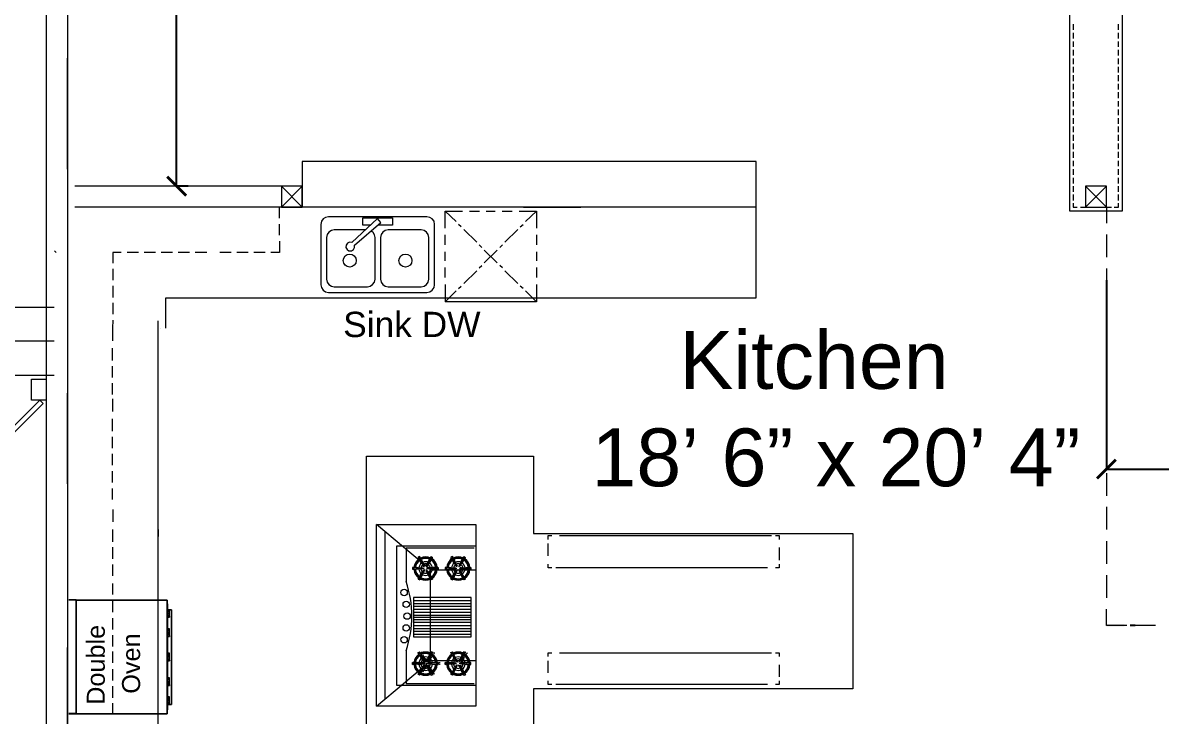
# Model space of a CAD drawing. Header units: inches. Extents: x 38 to 8673, y 1 to 7200.
# Drawn here: x 4431 to 4731.9, y 3825.8 to 4009 of the extents above; entities that cross this region are included whole.
import ezdxf

# ---------------------------------------------------------------- set-up
doc = ezdxf.new("R2010")
doc.units = ezdxf.units.IN
doc.header["$MEASUREMENT"] = 0
doc.layers.add('PDF_Layer 2', color=7, linetype='Continuous', true_color=0x221f1f)
doc.styles.add('PDF Arial', font='arial.ttf')
doc.styles.get("Standard").update_dxf_attribs({"font": 'arial.ttf'})
doc.dimstyles.get("Standard").update_dxf_attribs({"dimtxt": 6, "dimasz": 5, "dimexe": 0.18, "dimexo": 0.0625, "dimgap": 0.09, "dimtad": 0, "dimtih": 1, "dimtoh": 1, "dimdec": 0, "dimzin": 0, "dimdsep": 46, "dimlunit": 4, "dimtxsty": 'Standard', "dimblk": 'ARCHTICK', "dimcen": 0.09, "dimclrd": 3, "dimclre": 3, "dimclrt": 1, "dimadec": 0, "dimazin": 0, "dimtfac": 1, "dimtdec": 0, "dimtofl": 0, "dimtmove": 0, "dimatfit": 3, "dimfxl": 100, "dimtolj": 1, "dimtzin": 0, "dimarcsym": 0})

# ---------------------------------------------------------------- blocks, each defined once
blk = doc.blocks.new('_ArchTick')
at = {"color": 0, "linetype": 'ByBlock', "const_width": 0.15}
blk.add_lwpolyline([(-0.5, -0.5), (0.5, 0.5)], dxfattribs=at)
blk = doc.blocks.new('*D90')
at = {"layer": 'Defpoints', "color": 0, "transparency": 16777216}
for p in [(5001.41, 3988.26), (4717.41, 3941.06), (5001.41, 3891.11)]:
    blk.add_point(p, dxfattribs=at)
at = {"layer": 'PDF_Layer 2', "color": 3, "lineweight": -2, "transparency": 16777216}
for p, q in [((5001.41, 3988.2), (5001.41, 3890.93)), ((4717.41, 3941), (4717.41, 3890.93)), ((4717.41, 3891.11), (4848.96, 3891.11)), ((5001.41, 3891.11), (4869.85, 3891.11))]:
    blk.add_line(p, q, dxfattribs=at)
at = {"layer": 'PDF_Layer 2', "color": 3, "lineweight": -2, "transparency": 16777216, "xscale": 5, "yscale": 5, "zscale": 5, "rotation": 180}
blk.add_blockref('_ArchTick', (4717.41, 3891.11), dxfattribs=at)
at = {"layer": 'PDF_Layer 2', "color": 3, "lineweight": -2, "transparency": 16777216, "xscale": 5, "yscale": 5, "zscale": 5}
blk.add_blockref('_ArchTick', (5001.41, 3891.11), dxfattribs=at)
at = {"layer": 'PDF_Layer 2', "color": 1, "transparency": 16777216, "insert": (4859.41, 3891.11), "char_height": 6, "attachment_point": 5}
blk.add_mtext('\\A1;23\'-8"', dxfattribs=at)
blk = doc.blocks.new('*D95')
at = {"layer": 'Defpoints', "color": 0, "transparency": 16777216}
for p in [(4597.89, 4101.82), (4471.69, 3965.82), (4474.85, 3965.82)]:
    blk.add_point(p, dxfattribs=at)
at = {"layer": 'PDF_Layer 2', "color": 3, "lineweight": -2, "transparency": 16777216}
for p, q in [((4597.83, 4101.82), (4471.51, 4101.82)), ((4471.69, 4101.82), (4471.69, 4036.92)), ((4471.69, 3965.82), (4471.69, 4030.72)), ((4474.79, 3965.82), (4471.51, 3965.82))]:
    blk.add_line(p, q, dxfattribs=at)
at = {"layer": 'PDF_Layer 2', "color": 3, "lineweight": -2, "transparency": 16777216, "xscale": 5, "yscale": 5, "zscale": 5}
for p, rotation in [((4471.69, 4101.82), 90), ((4471.69, 3965.82), 270)]:
    blk.add_blockref('_ArchTick', p, dxfattribs=dict(at, rotation=rotation))
at = {"layer": 'PDF_Layer 2', "color": 1, "transparency": 16777216, "insert": (4471.69, 4033.82), "char_height": 6, "attachment_point": 5}
blk.add_mtext('\\A1;11\'-4"', dxfattribs=at)
blk = doc.blocks.new('*D80')
at = {"layer": 'Defpoints', "color": 0, "transparency": 16777216}
for p in [(4442.85, 4179.34), (5361.42, 4179.34), (4831.09, 3315.26)]:
    blk.add_point(p, dxfattribs=at)
at = {"layer": 'PDF_Layer 2', "color": 3, "lineweight": -2, "transparency": 16777216}
for p, q in [((4442.91, 4179.34), (5361.6, 4179.34)), ((5361.42, 4179.34), (5361.42, 3750.4)), ((5361.42, 3315.26), (5361.42, 3744.2)), ((4831.15, 3315.26), (5361.6, 3315.26))]:
    blk.add_line(p, q, dxfattribs=at)
at = {"layer": 'PDF_Layer 2', "color": 3, "lineweight": -2, "transparency": 16777216, "xscale": 5, "yscale": 5, "zscale": 5}
for p, rotation in [((5361.42, 4179.34), 90), ((5361.42, 3315.26), 270)]:
    blk.add_blockref('_ArchTick', p, dxfattribs=dict(at, rotation=rotation))
at = {"layer": 'PDF_Layer 2', "color": 1, "transparency": 16777216, "insert": (5361.42, 3747.3), "char_height": 6, "attachment_point": 5}
blk.add_mtext("\\A1;72'", dxfattribs=at)

msp = doc.modelspace()

# ---------------------------------------------------------------- linework, layer by layer
at = {"layer": 'PDF_Layer 2', "color": 18, "lineweight": 0, "true_color": 0x000000}
for points in [[(4190.85, 4179.34), (4190.85, 4155.34), (4190.85, 4179.34), (4442.85, 4179.34), (4442.85, 3765.34), (4437.33, 3766.78), (4442.85, 3768.3), (4437.33, 3769.82)], [(4467.65, 3765.34), (4437.33, 3765.34), (4437.33, 4173.82), (4198.37, 4173.82), (4198.37, 4155.34), (4198.37, 4179.34)], [(4708.61, 4008.62), (4708.61, 4007.1)], [(4720.61, 4007.1), (4720.61, 4008.62)], [(4708.61, 4006.3), (4708.61, 4004.86)], [(4720.61, 4004.86), (4720.61, 4006.3)], [(4708.61, 4004.06), (4708.61, 4002.62)], [(4708.61, 4001.82), (4708.61, 4000.3)], [(4720.61, 4002.62), (4720.61, 4004.06)], [(4720.61, 4000.3), (4720.61, 4001.82)], [(4442.85, 3970.3), (4442.85, 3999.66)], [(4708.61, 3999.58), (4708.61, 3998.06)], [(4720.61, 3998.06), (4720.61, 3999.58)], [(4708.61, 3997.34), (4708.61, 3995.82)], [(4720.61, 3995.82), (4720.61, 3997.34)], [(4708.61, 3995.1), (4708.61, 3993.58)], [(4708.61, 3992.86), (4708.61, 3991.34)], [(4720.61, 3993.58), (4720.61, 3995.1)], [(4720.61, 3991.34), (4720.61, 3992.86)], [(4708.61, 3990.62), (4708.61, 3989.1)], [(4720.61, 3989.1), (4720.61, 3990.62)], [(4708.61, 3988.3), (4708.61, 3986.86)], [(4720.61, 3986.86), (4720.61, 3988.3)], [(4708.61, 3986.06), (4708.61, 3984.54)], [(4708.61, 3983.82), (4708.61, 3982.3)], [(4720.61, 3984.54), (4720.61, 3986.06)], [(4720.61, 3982.3), (4720.61, 3983.82)], [(4708.61, 3981.58), (4708.61, 3980.06)], [(4720.61, 3980.06), (4720.61, 3981.58)], [(4708.61, 3979.34), (4708.61, 3977.82)], [(4720.61, 3977.82), (4720.61, 3979.34)], [(4708.61, 3977.1), (4708.61, 3975.58)], [(4708.61, 3974.86), (4708.61, 3973.34)], [(4720.61, 3975.58), (4720.61, 3977.1)], [(4720.61, 3973.34), (4720.61, 3974.86)], [(4468.85, 3928.29), (4468.85, 3936.3), (4624.85, 3936.3), (4624.85, 3972.3), (4504.85, 3972.3), (4504.85, 3965.82), (4504.85, 3960.3), (4444.85, 3960.3)], [(4708.61, 3972.54), (4708.61, 3971.1)], [(4720.61, 3971.1), (4720.61, 3972.54)], [(4708.61, 3970.3), (4708.61, 3968.86)], [(4720.61, 3968.86), (4720.61, 3970.3)], [(4499.41, 3960.3), (4504.85, 3965.82), (4444.85, 3965.82)], [(4499.41, 3965.82), (4504.85, 3960.3)], [(4708.61, 3968.06), (4708.61, 3966.54)], [(4708.61, 3965.82), (4708.61, 3964.3)], [(4717.41, 3965.82), (4711.89, 3960.3)], [(4711.89, 3965.82), (4717.41, 3960.3)], [(4720.61, 3966.54), (4720.61, 3968.06)], [(4720.61, 3964.3), (4720.61, 3965.82)], [(4708.61, 3963.58), (4708.61, 3962.06)], [(4720.61, 3962.06), (4720.61, 3963.58)], [(4498.85, 3957.34), (4498.85, 3960.3)], [(4624.85, 3960.3), (4504.85, 3960.3)], [(4545.57, 3956.46), (4542.69, 3959.26), (4547.25, 3959.26)], [(4542.69, 3954.7), (4542.69, 3959.26)], [(4549.09, 3959.26), (4551.73, 3959.26)], [(4553.49, 3959.26), (4555.89, 3959.26)], [(4557.73, 3959.26), (4560.37, 3959.26)], [(4562.21, 3959.26), (4566.77, 3959.26), (4566.77, 3954.7)], [(4563.33, 3960.3), (4578.53, 3960.3)], [(4563.89, 3956.46), (4566.77, 3959.26)], [(4569.41, 3960.3), (4578.53, 3960.3)], [(4708.61, 3961.34), (4708.61, 3960.3), (4709.73, 3960.3)], [(4710.53, 3960.3), (4711.97, 3960.3)], [(4712.77, 3960.3), (4714.29, 3960.3)], [(4715.01, 3960.3), (4716.53, 3960.3)], [(4717.25, 3960.3), (4718.77, 3960.3)], [(4717.41, 3960.3), (4717.41, 3956.06)], [(4719.49, 3960.3), (4720.61, 3960.3)], [(4720.61, 3960.3), (4720.61, 3961.34)], [(4518.05, 3950.94), (4517.41, 3951.02), (4516.85, 3950.78), (4516.53, 3950.22), (4516.45, 3949.66), (4516.77, 3949.1), (4517.25, 3948.78), (4517.89, 3948.78), (4518.45, 3949.1), (4518.69, 3949.58), (4518.69, 3950.22), (4525.65, 3956.22), (4524.77, 3957.26), (4518.05, 3950.94)], [(4522.93, 3955.5), (4520.93, 3955.5), (4520.93, 3957.5), (4528.77, 3957.5), (4528.77, 3955.5), (4524.85, 3955.5)], [(4498.85, 3952.86), (4498.85, 3955.82)], [(4521.57, 3954.3), (4513.33, 3954.3), (4512.61, 3954.14), (4511.97, 3953.66), (4511.49, 3953.02), (4511.33, 3952.3), (4511.33, 3941.26), (4511.49, 3940.46), (4511.97, 3939.82), (4512.61, 3939.42), (4513.33, 3939.26), (4522.13, 3939.26), (4522.85, 3939.42), (4523.49, 3939.82), (4523.97, 3940.46), (4524.13, 3941.26), (4524.13, 3952.3), (4523.97, 3952.94), (4523.65, 3953.58), (4523.09, 3953.98)], [(4527.57, 3954.3), (4526.85, 3954.14), (4526.21, 3953.66), (4525.73, 3953.02), (4525.57, 3952.3), (4525.57, 3941.26), (4525.73, 3940.46), (4526.21, 3939.82), (4526.85, 3939.42), (4527.57, 3939.26), (4536.37, 3939.26), (4537.09, 3939.42), (4537.73, 3939.82), (4538.21, 3940.46), (4538.37, 3941.26), (4538.37, 3952.3)], [(4538.37, 3952.3), (4538.21, 3953.02), (4537.73, 3953.66), (4537.09, 3954.14), (4536.37, 3954.3), (4527.57, 3954.3)], [(4546.93, 3955.1), (4546.21, 3955.74)], [(4551.01, 3951.02), (4547.57, 3954.38)], [(4558.45, 3951.02), (4561.89, 3954.38)], [(4562.53, 3955.1), (4563.25, 3955.74)], [(4437.33, 3938.3), (4437.33, 3950.78)], [(4498.85, 3951.34), (4498.85, 3948.3), (4496.61, 3948.3)], [(4542.69, 3950.3), (4542.69, 3952.94)], [(4552.37, 3949.66), (4551.65, 3950.3)], [(4557.09, 3949.66), (4557.81, 3950.3)], [(4566.77, 3952.94), (4566.77, 3950.3)], [(4717.41, 3953.1), (4717.41, 3947.1)], [(4457.09, 3948.3), (4454.85, 3948.3)], [(4454.85, 3948.3), (4454.85, 3945.5)], [(4461.65, 3948.3), (4458.61, 3948.3)], [(4466.13, 3948.3), (4463.09, 3948.3)], [(4470.61, 3948.3), (4467.65, 3948.3)], [(4475.09, 3948.3), (4472.13, 3948.3)], [(4479.65, 3948.3), (4476.61, 3948.3)], [(4486.13, 3948.3), (4483.09, 3948.3)], [(4490.61, 3948.3), (4487.65, 3948.3)], [(4495.09, 3948.3), (4492.13, 3948.3)], [(4542.69, 3946.06), (4542.69, 3948.46)], [(4556.45, 3945.58), (4553.01, 3948.94)], [(4553.01, 3945.58), (4556.45, 3948.94)], [(4566.77, 3948.46), (4566.77, 3946.06)], [(4542.69, 3941.66), (4542.69, 3944.3)], [(4551.65, 3944.22), (4552.37, 3944.86)], [(4557.81, 3944.22), (4557.09, 3944.86)], [(4566.77, 3944.3), (4566.77, 3941.66)], [(4454.85, 3943.98), (4454.85, 3941.02)], [(4547.57, 3940.14), (4551.01, 3943.5)], [(4561.89, 3940.14), (4558.45, 3943.5)], [(4717.41, 3944.06), (4717.41, 3938.06)], [(4454.85, 3939.5), (4454.85, 3936.46)], [(4542.69, 3939.82), (4542.69, 3935.26), (4545.57, 3938.14)], [(4546.21, 3938.78), (4546.93, 3939.42)], [(4563.25, 3938.78), (4562.53, 3939.42)], [(4566.77, 3939.82), (4566.77, 3935.26)], [(4563.89, 3938.14), (4566.77, 3935.26), (4542.69, 3935.26)], [(4600.77, 3936.3), (4616.37, 3936.3)], [(4396.37, 3853.34), (4396.37, 3933.82), (4439.33, 3933.82)], [(4454.85, 3935.02), (4454.85, 3931.98)], [(4717.41, 3935.1), (4717.41, 3929.1)], [(4454.85, 3930.46), (4454.75, 3928.29)], [(4466.85, 3822.51), (4466.85, 3930.29)], [(4454.85, 3925.01), (4454.85, 3928.29)], [(4467.35, 3928.29), (4467.35, 3928.29)], [(4439.33, 3924.86), (4396.37, 3924.86)], [(4717.41, 3926.06), (4717.41, 3920.06)], [(4454.77, 3919.76), (4454.77, 3923.04)], [(4442.85, 3917.66), (4442.85, 3880.94)], [(4454.77, 3915.28), (4454.77, 3918.32)], [(4439.33, 3915.82), (4396.37, 3915.82)], [(4437.33, 3909.34), (4433.33, 3909.34), (4433.33, 3914.86), (4437.33, 3914.86)], [(4717.41, 3917.1), (4717.41, 3911.1)], [(4442.85, 3887.18), (4442.85, 3911.18)], [(4454.77, 3910.8), (4454.77, 3913.76)], [(4454.81, 3906.34), (4454.81, 3909.62)], [(4717.41, 3908.06), (4717.41, 3902.06)], [(4454.73, 3901.09), (4454.73, 3904.37)], [(4454.73, 3896.61), (4454.73, 3899.65)], [(4717.41, 3899.1), (4717.41, 3893.1)], [(4454.73, 3892.13), (4454.73, 3895.09)], [(4454.73, 3887.53), (4454.73, 3890.57)], [(4717.41, 3890.06), (4717.41, 3884.06)], [(4454.73, 3883.05), (4454.73, 3886.01)], [(4717.41, 3881.1), (4717.41, 3875.1)], [(4454.92, 3877.15), (4454.92, 3880.43)], [(4454.85, 3871.9), (4454.85, 3875.18)], [(4466.85, 3875.18), (4466.85, 3873.26), (4466.85, 3875.18)], [(4550.81, 3828.46), (4524.49, 3828.46), (4524.49, 3876.46), (4550.81, 3876.46)], [(4538.82, 3864.46), (4524.5, 3876.46)], [(4550.84, 3828.46), (4550.84, 3876.46)], [(4526.82, 3830.22), (4526.82, 3874.52)], [(4569.86, 3872.52), (4569.86, 3873.52), (4570.86, 3873.52)], [(4572.9, 3873.52), (4628.92, 3873.52)], [(4629.93, 3873.52), (4630.93, 3873.52), (4630.93, 3872.52)], [(4717.41, 3872.06), (4717.41, 3866.06)], [(4454.85, 3867.42), (4454.85, 3870.46)], [(4550.82, 3870.7), (4529.78, 3870.7), (4529.78, 3833.98), (4550.82, 3833.98)], [(4550.34, 3870.22), (4532.34, 3870.22), (4532.34, 3861.42)], [(4569.86, 3868.16), (4569.86, 3871.43)], [(4630.93, 3870.34), (4630.93, 3867.07)], [(4537.06, 3865.34), (4537.21, 3865.42), (4536.02, 3867.66), (4536.02, 3867.9), (4535.93, 3867.98), (4535.53, 3867.74)], [(4535.54, 3867.74), (4535.54, 3867.66), (4535.7, 3867.42), (4537.06, 3865.34), (4537.14, 3865.26), (4537.06, 3865.26), (4536.9, 3865.58), (4536.5, 3866.22), (4536.34, 3866.46), (4536.02, 3866.86)], [(4536.02, 3866.86), (4535.54, 3867.66)], [(4536.02, 3867.66), (4535.7, 3867.42)], [(4535.93, 3867.9), (4536.42, 3867.1)], [(4536.42, 3867.1), (4537.06, 3865.74), (4537.22, 3865.42)], [(4537.78, 3865.74), (4537.62, 3865.42), (4537.62, 3865.34), (4537.7, 3865.42), (4538.82, 3867.66), (4538.9, 3867.9), (4538.98, 3867.98), (4539.3, 3867.74)], [(4538.82, 3866.86), (4538.5, 3866.38), (4538.34, 3866.14), (4538.18, 3865.98), (4537.94, 3865.58), (4537.78, 3865.34), (4539.14, 3867.42), (4539.3, 3867.66), (4539.3, 3867.74)], [(4537.78, 3865.74), (4538.18, 3866.46), (4538.26, 3866.7), (4538.5, 3867.1)], [(4538.49, 3867.1), (4538.9, 3867.9)], [(4538.82, 3867.66), (4539.14, 3867.42)], [(4539.3, 3867.66), (4538.82, 3866.86)], [(4545.7, 3865.34), (4545.86, 3865.42), (4544.74, 3867.66), (4544.66, 3867.9), (4544.58, 3867.98), (4544.18, 3867.74)], [(4544.18, 3867.74), (4544.18, 3867.66), (4544.42, 3867.42), (4545.7, 3865.34), (4545.78, 3865.26), (4545.7, 3865.26), (4545.54, 3865.58), (4545.14, 3866.22), (4544.98, 3866.46), (4544.66, 3866.86)], [(4544.66, 3866.86), (4544.18, 3867.66)], [(4544.74, 3867.66), (4544.42, 3867.42)], [(4544.66, 3867.9), (4545.06, 3867.1)], [(4545.06, 3867.1), (4545.7, 3865.74), (4545.86, 3865.42)], [(4546.42, 3865.74), (4546.26, 3865.42), (4546.26, 3865.34), (4546.34, 3865.42), (4547.46, 3867.66), (4547.54, 3867.9), (4547.62, 3867.98), (4548.02, 3867.74)], [(4547.46, 3866.86), (4547.14, 3866.38), (4546.98, 3866.14), (4546.82, 3865.98), (4546.58, 3865.58), (4546.42, 3865.34), (4547.78, 3867.42), (4547.94, 3867.66), (4548.02, 3867.74)], [(4546.42, 3865.74), (4546.82, 3866.46), (4546.9, 3866.7), (4547.14, 3867.1)], [(4547.14, 3867.1), (4547.54, 3867.9)], [(4547.46, 3867.66), (4547.78, 3867.42)], [(4547.93, 3867.66), (4547.46, 3866.86)], [(4570.86, 3864.98), (4569.86, 3864.98), (4569.86, 3865.98)], [(4630.93, 3865.98), (4630.93, 3864.98), (4629.93, 3864.98)], [(4454.85, 3862.94), (4454.85, 3865.9)], [(4536.82, 3864.86), (4536.82, 3864.94), (4534.34, 3865.1), (4534.1, 3865.1), (4534.02, 3865.1), (4534.02, 3864.62)], [(4534.02, 3864.62), (4534.1, 3864.62), (4534.34, 3864.7), (4536.82, 3864.86), (4536.98, 3864.78), (4536.9, 3864.78), (4536.5, 3864.78), (4535.78, 3864.7), (4535.46, 3864.7), (4534.98, 3864.7)], [(4534.1, 3865.18), (4534.98, 3865.1)], [(4534.98, 3864.7), (4534.1, 3864.62)], [(4534.34, 3865.1), (4534.34, 3864.7)], [(4534.98, 3865.1), (4536.5, 3865.02), (4536.82, 3864.94)], [(4537.22, 3864.38), (4537.06, 3864.38), (4535.7, 3862.3), (4535.54, 3862.14), (4535.54, 3862.06), (4535.94, 3861.82)], [(4535.93, 3861.82), (4536.02, 3861.9), (4536.02, 3862.14), (4537.21, 3864.38), (4537.21, 3864.46), (4537.21, 3864.38), (4537.06, 3864.06), (4536.74, 3863.42), (4536.58, 3863.1), (4536.42, 3862.7)], [(4536.02, 3862.86), (4536.9, 3864.14), (4537.06, 3864.38)], [(4536.98, 3864.94), (4536.98, 3864.78)], [(4537.22, 3865.34), (4537.14, 3865.26)], [(4537.14, 3864.54), (4537.22, 3864.46)], [(4537.62, 3865.34), (4537.7, 3865.26)], [(4537.7, 3864.54), (4537.62, 3864.46)], [(4537.7, 3865.42), (4537.78, 3865.34)], [(4537.94, 3864.14), (4537.78, 3864.46), (4537.7, 3864.54), (4537.78, 3864.38), (4539.14, 3862.3), (4539.3, 3862.14), (4539.3, 3862.06), (4538.98, 3861.82)], [(4537.78, 3864.38), (4537.7, 3864.38)], [(4538.49, 3862.7), (4538.18, 3863.18), (4538.09, 3863.42), (4538.02, 3863.66), (4537.78, 3864.06), (4537.7, 3864.38), (4538.81, 3862.14), (4538.9, 3861.9), (4538.98, 3861.82)], [(4537.86, 3864.94), (4537.86, 3864.78)], [(4537.93, 3864.14), (4538.42, 3863.5), (4538.58, 3863.26), (4538.81, 3862.86)], [(4540.74, 3865.18), (4539.86, 3865.1), (4539.46, 3865.1), (4539.14, 3865.02), (4538.34, 3865.02), (4538.02, 3865.02), (4537.94, 3864.94), (4538.02, 3864.94), (4540.5, 3865.1), (4540.74, 3865.1), (4540.82, 3865.1), (4540.82, 3864.62)], [(4538.02, 3864.94), (4538.02, 3864.86)], [(4540.74, 3864.62), (4539.86, 3864.7), (4539.3, 3864.7), (4538.98, 3864.78), (4538.74, 3864.78), (4538.34, 3864.78), (4538.02, 3864.86), (4540.5, 3864.7), (4540.74, 3864.62), (4540.82, 3864.62)], [(4550.82, 3840.46), (4538.82, 3840.46), (4538.82, 3864.46), (4550.82, 3864.46)], [(4540.49, 3865.1), (4540.49, 3864.7)], [(4545.46, 3864.86), (4545.46, 3864.94), (4542.98, 3865.1), (4542.74, 3865.1), (4542.66, 3865.1), (4542.66, 3864.62)], [(4542.66, 3864.62), (4542.74, 3864.62), (4542.98, 3864.7), (4545.46, 3864.86), (4545.62, 3864.78), (4545.54, 3864.78), (4545.14, 3864.78), (4544.42, 3864.7), (4544.1, 3864.7), (4543.62, 3864.7), (4542.74, 3864.62)], [(4542.74, 3865.18), (4543.62, 3865.1)], [(4542.98, 3865.1), (4542.98, 3864.7)], [(4543.62, 3865.1), (4545.14, 3865.02), (4545.46, 3864.94)], [(4545.86, 3864.38), (4545.7, 3864.38), (4544.42, 3862.3), (4544.18, 3862.14), (4544.18, 3862.06), (4544.58, 3861.82)], [(4544.58, 3861.82), (4544.66, 3861.9), (4544.74, 3862.14), (4545.86, 3864.38), (4545.86, 3864.46), (4545.94, 3864.46), (4545.86, 3864.38), (4545.7, 3864.06), (4545.38, 3863.42), (4545.22, 3863.1), (4545.06, 3862.7)], [(4544.66, 3862.86), (4545.54, 3864.14), (4545.7, 3864.38)], [(4545.62, 3864.94), (4545.62, 3864.78)], [(4545.86, 3865.34), (4545.78, 3865.26)], [(4545.78, 3864.54), (4545.86, 3864.46)], [(4546.26, 3865.34), (4546.34, 3865.26)], [(4546.34, 3864.54), (4546.26, 3864.46)], [(4546.34, 3865.42), (4546.42, 3865.34)], [(4547.94, 3862.14), (4547.46, 3862.86), (4547.22, 3863.26), (4547.06, 3863.5), (4546.58, 3864.14), (4546.42, 3864.46), (4546.42, 3864.54), (4546.34, 3864.54), (4546.42, 3864.38), (4547.78, 3862.3), (4547.94, 3862.14), (4548.02, 3862.06), (4547.62, 3861.82)], [(4546.42, 3864.38), (4546.34, 3864.38)], [(4547.14, 3862.7), (4546.9, 3863.18), (4546.74, 3863.42), (4546.66, 3863.66), (4546.42, 3864.06), (4546.34, 3864.38), (4547.46, 3862.14), (4547.54, 3861.9), (4547.62, 3861.82)], [(4546.98, 3865.02), (4546.66, 3865.02), (4546.58, 3864.94), (4546.66, 3864.94), (4549.14, 3865.1), (4549.38, 3865.1), (4549.46, 3865.1), (4549.46, 3864.62)], [(4546.58, 3864.94), (4546.58, 3864.78)], [(4548.49, 3864.7), (4547.93, 3864.7), (4547.62, 3864.78), (4547.37, 3864.78), (4546.98, 3864.78), (4546.65, 3864.86), (4549.14, 3864.7), (4549.37, 3864.62), (4549.45, 3864.62)], [(4546.66, 3864.94), (4546.66, 3864.86)], [(4546.98, 3865.02), (4547.78, 3865.02), (4548.1, 3865.1), (4548.5, 3865.1)], [(4548.49, 3865.1), (4549.45, 3865.18)], [(4549.46, 3864.62), (4548.5, 3864.7)], [(4549.14, 3865.1), (4549.14, 3864.7)], [(4627.89, 3864.98), (4571.88, 3864.98)], [(4717.41, 3863.1), (4717.41, 3857.1)], [(4454.85, 3857.94), (4454.85, 3860.9)], [(4535.54, 3862.14), (4536.02, 3862.86)], [(4535.7, 3862.3), (4536.02, 3862.14)], [(4536.42, 3862.7), (4535.94, 3861.82)], [(4538.9, 3861.82), (4538.5, 3862.7)], [(4538.82, 3862.86), (4539.3, 3862.14)], [(4539.14, 3862.3), (4538.82, 3862.14)], [(4544.18, 3862.14), (4544.66, 3862.86)], [(4544.42, 3862.3), (4544.74, 3862.14)], [(4545.06, 3862.7), (4544.66, 3861.82)], [(4547.54, 3861.82), (4547.14, 3862.7)], [(4547.78, 3862.3), (4547.46, 3862.14)], [(4443.19, 3826.44), (4469.19, 3826.44), (4469.19, 3856.44), (4443.19, 3856.44)], [(4454.85, 3853.27), (4454.85, 3856.23)], [(4469.27, 3855.48), (4469.27, 3827.48), (4469.27, 3855.48)], [(4469.27, 3855.48), (4469.27, 3827.48), (4469.27, 3855.48)], [(4469.27, 3853.96), (4469.27, 3853.8), (4469.83, 3853.8), (4469.83, 3853.96)], [(4534.26, 3856.38), (4549.54, 3856.38)], [(4534.26, 3855.58), (4549.54, 3855.58)], [(4534.26, 3854.86), (4549.54, 3854.86)], [(4534.26, 3854.06), (4549.54, 3854.06)], [(4722.85, 3849.82), (4717.41, 3849.82), (4717.41, 3854.06)], [(4454.85, 3848.71), (4454.85, 3851.75)], [(4469.27, 3851.96), (4469.27, 3852.12), (4469.83, 3852.12), (4469.83, 3851.96)], [(4534.26, 3853.26), (4549.54, 3853.26)], [(4534.26, 3852.54), (4549.54, 3852.54)], [(4534.26, 3851.98), (4549.54, 3851.98)], [(4534.26, 3851.34), (4549.54, 3851.34)], [(4469.27, 3848.92), (4469.27, 3848.84), (4469.83, 3848.84), (4469.83, 3848.92)], [(4534.26, 3850.62), (4549.54, 3850.62)], [(4534.26, 3849.82), (4549.54, 3849.82)], [(4534.26, 3849.02), (4549.54, 3849.02)], [(4534.26, 3848.3), (4549.54, 3848.3)], [(4730.42, 3849.79), (4724.42, 3849.79)], [(4454.85, 3844.23), (4454.85, 3847.27)], [(4469.27, 3846.92), (4469.27, 3847.08), (4469.83, 3847.08), (4469.83, 3846.92)], [(4534.26, 3847.5), (4549.54, 3847.5)], [(4442.85, 3813.98), (4442.85, 3843.98), (4442.85, 3813.98)], [(4442.85, 3843.9), (4442.85, 3813.9)], [(4454.81, 3839.96), (4454.81, 3842.92)], [(4469.27, 3842.44), (4469.27, 3842.36), (4469.83, 3842.36), (4469.83, 3842.44)], [(4532.34, 3843.18), (4532.34, 3834.46), (4550.34, 3834.46)], [(4537.22, 3840.3), (4537.06, 3840.22), (4535.7, 3842.3), (4535.54, 3842.54), (4535.54, 3842.62), (4535.94, 3842.86)], [(4535.54, 3842.54), (4536.02, 3841.74)], [(4535.7, 3842.3), (4536.02, 3842.54)], [(4535.93, 3842.86), (4536.02, 3842.78), (4536.02, 3842.54), (4537.21, 3840.3), (4537.21, 3840.22), (4537.21, 3840.3), (4537.06, 3840.62), (4536.74, 3841.26), (4536.58, 3841.5), (4536.42, 3841.98)], [(4536.42, 3841.98), (4535.94, 3842.78)], [(4536.26, 3842.3), (4536.02, 3842.54), (4536.02, 3842.62)], [(4536.42, 3842.86), (4536.5, 3842.78), (4536.58, 3842.54)], [(4537.78, 3840.22), (4537.7, 3840.3), (4537.78, 3840.22), (4537.78, 3840.3), (4537.54, 3840.62), (4537.38, 3840.86), (4537.14, 3841.34), (4537.06, 3841.58), (4536.9, 3841.98)], [(4537.94, 3840.46), (4537.78, 3840.22), (4537.78, 3840.14), (4537.7, 3840.14), (4537.78, 3840.22), (4539.14, 3842.3), (4539.3, 3842.54), (4539.3, 3842.62), (4538.98, 3842.86)], [(4538.49, 3841.98), (4538.18, 3841.42), (4538.09, 3841.18), (4538.02, 3840.94), (4537.78, 3840.62), (4537.7, 3840.3), (4538.81, 3842.54), (4538.9, 3842.78), (4538.98, 3842.86)], [(4538.98, 3841.98), (4538.82, 3841.66), (4538.66, 3841.42), (4538.5, 3841.02), (4538.26, 3840.62), (4538.18, 3840.3)], [(4538.9, 3842.78), (4538.5, 3841.98)], [(4539.14, 3842.3), (4538.82, 3842.54)], [(4538.82, 3841.74), (4539.3, 3842.54)], [(4539.3, 3842.54), (4539.38, 3842.78), (4539.46, 3842.86)], [(4539.86, 3842.62), (4539.78, 3842.54), (4539.62, 3842.3)], [(4545.86, 3840.3), (4545.7, 3840.22), (4544.42, 3842.3), (4544.18, 3842.54), (4544.18, 3842.62), (4544.58, 3842.86), (4544.66, 3842.78), (4544.74, 3842.54), (4545.86, 3840.3), (4545.86, 3840.22), (4545.94, 3840.22), (4545.86, 3840.3), (4545.7, 3840.62), (4545.38, 3841.26), (4545.22, 3841.5), (4545.06, 3841.98)], [(4544.18, 3842.54), (4544.66, 3841.74)], [(4544.42, 3842.3), (4544.74, 3842.54)], [(4545.06, 3841.98), (4544.66, 3842.78)], [(4546.58, 3840.46), (4546.42, 3840.22), (4546.42, 3840.14), (4546.34, 3840.14), (4546.42, 3840.22), (4547.78, 3842.3), (4547.94, 3842.54), (4548.02, 3842.62), (4547.62, 3842.86)], [(4547.14, 3841.98), (4546.9, 3841.42), (4546.74, 3841.18), (4546.66, 3840.94), (4546.42, 3840.62), (4546.34, 3840.3), (4547.46, 3842.54), (4547.54, 3842.78), (4547.62, 3842.86)], [(4547.62, 3841.98), (4547.46, 3841.58), (4547.3, 3841.42), (4547.14, 3841.02), (4546.9, 3840.62), (4546.9, 3840.46), (4546.82, 3840.3)], [(4547.54, 3842.78), (4547.14, 3841.98)], [(4547.78, 3842.3), (4547.46, 3842.54)], [(4547.46, 3841.74), (4547.94, 3842.54)], [(4547.93, 3842.54), (4548.02, 3842.78), (4548.09, 3842.86)], [(4548.49, 3842.54), (4548.49, 3842.46), (4548.26, 3842.22)], [(4569.86, 3841.56), (4569.86, 3842.56), (4570.86, 3842.56)], [(4572.9, 3842.56), (4628.92, 3842.56)], [(4629.93, 3842.56), (4630.93, 3842.56), (4630.93, 3841.56)], [(4469.27, 3840.44), (4469.27, 3840.6), (4469.83, 3840.6), (4469.83, 3840.44)], [(4524.49, 3828.46), (4538.81, 3840.46)], [(4536.82, 3839.82), (4536.82, 3839.74), (4534.34, 3839.58), (4534.1, 3839.5), (4534.02, 3839.5), (4534.02, 3839.98)], [(4534.02, 3839.98), (4534.1, 3839.98), (4534.34, 3839.98), (4536.82, 3839.82), (4536.98, 3839.82), (4536.9, 3839.82), (4536.5, 3839.9), (4535.78, 3839.9), (4535.46, 3839.9), (4534.98, 3839.98)], [(4534.98, 3839.98), (4534.1, 3839.98)], [(4534.1, 3839.5), (4534.98, 3839.58)], [(4534.34, 3839.58), (4534.34, 3839.98)], [(4534.49, 3839.98), (4534.58, 3839.98), (4534.9, 3839.98)], [(4534.9, 3839.58), (4534.58, 3839.5), (4534.5, 3839.5)], [(4534.98, 3839.58), (4536.5, 3839.66), (4536.82, 3839.74)], [(4537.38, 3839.82), (4537.46, 3839.82), (4537.38, 3839.82), (4537.06, 3839.9), (4536.66, 3839.9), (4536.18, 3839.9), (4535.94, 3839.9), (4535.46, 3839.98)], [(4535.46, 3839.58), (4536.1, 3839.58), (4536.5, 3839.66), (4537.06, 3839.66), (4537.38, 3839.74)], [(4537.06, 3839.26), (4537.21, 3839.26), (4536.02, 3837.02), (4536.02, 3836.78), (4535.93, 3836.7), (4535.53, 3836.94)], [(4535.54, 3836.94), (4535.54, 3837.02), (4535.7, 3837.18), (4537.06, 3839.26), (4537.14, 3839.42), (4537.14, 3839.34), (4537.06, 3839.34), (4536.9, 3839.02), (4536.5, 3838.46), (4536.34, 3838.14), (4536.02, 3837.74)], [(4536.02, 3841.74), (4536.9, 3840.46), (4537.06, 3840.22)], [(4536.42, 3837.58), (4537.06, 3838.94), (4537.22, 3839.26)], [(4536.49, 3841.74), (4536.9, 3841.26), (4537.14, 3840.94), (4537.37, 3840.46), (4537.62, 3840.22)], [(4537.62, 3839.26), (4537.62, 3839.42), (4537.62, 3839.34), (4537.38, 3839.02), (4537.22, 3838.78), (4536.9, 3838.3), (4536.74, 3838.14), (4536.5, 3837.74)], [(4536.9, 3837.58), (4537.14, 3838.14), (4537.38, 3838.46), (4537.54, 3838.94), (4537.7, 3839.26)], [(4536.98, 3839.66), (4536.98, 3839.82)], [(4537.14, 3840.14), (4537.22, 3840.22)], [(4537.22, 3839.34), (4537.14, 3839.42)], [(4537.7, 3840.14), (4537.62, 3840.22)], [(4537.62, 3839.34), (4537.7, 3839.42)], [(4537.78, 3838.94), (4537.62, 3839.26), (4537.62, 3839.34), (4537.7, 3839.26), (4538.82, 3837.02), (4538.9, 3836.78), (4538.98, 3836.7), (4539.3, 3836.94)], [(4537.7, 3839.26), (4537.78, 3839.26)], [(4538.82, 3837.74), (4538.5, 3838.22), (4538.34, 3838.46), (4538.18, 3838.7), (4537.94, 3839.02), (4537.78, 3839.26), (4539.14, 3837.18), (4539.3, 3837.02), (4539.3, 3836.94)], [(4537.78, 3838.94), (4538.18, 3838.22), (4538.26, 3837.9), (4538.5, 3837.58)], [(4537.86, 3839.66), (4537.86, 3839.82)], [(4537.93, 3840.46), (4538.42, 3841.18), (4538.58, 3841.42), (4538.81, 3841.74)], [(4538.34, 3839.66), (4538.02, 3839.66), (4537.94, 3839.66), (4538.02, 3839.74), (4540.5, 3839.58), (4540.74, 3839.5), (4540.82, 3839.5), (4540.82, 3839.98)], [(4540.74, 3839.98), (4539.86, 3839.98), (4539.3, 3839.9), (4538.98, 3839.9), (4538.74, 3839.9), (4538.34, 3839.9), (4538.02, 3839.82), (4540.5, 3839.98), (4540.74, 3839.98), (4540.82, 3839.98)], [(4538.02, 3839.74), (4538.02, 3839.82)], [(4538.18, 3839.26), (4538.1, 3839.34), (4538.1, 3839.26), (4538.26, 3838.94)], [(4538.26, 3840.22), (4538.26, 3840.14), (4538.26, 3840.22), (4538.5, 3840.46)], [(4539.3, 3837.74), (4539.06, 3838.14), (4538.98, 3838.3), (4538.74, 3838.62), (4538.5, 3839.02), (4538.26, 3839.26)], [(4538.26, 3838.94), (4538.42, 3838.62), (4538.74, 3838.06), (4538.82, 3837.9), (4538.98, 3837.58)], [(4538.34, 3839.66), (4539.14, 3839.58), (4539.46, 3839.58), (4539.86, 3839.58)], [(4538.49, 3839.74), (4538.42, 3839.66), (4538.49, 3839.66), (4538.81, 3839.66)], [(4538.49, 3840.46), (4538.65, 3840.78), (4538.81, 3841.02), (4539.06, 3841.34), (4539.14, 3841.5), (4539.3, 3841.74)], [(4540.34, 3839.98), (4539.94, 3839.9), (4539.7, 3839.9), (4539.38, 3839.9), (4538.82, 3839.9), (4538.5, 3839.82)], [(4538.82, 3839.66), (4539.14, 3839.66), (4539.78, 3839.58), (4539.94, 3839.58), (4540.34, 3839.58)], [(4539.86, 3839.58), (4540.74, 3839.5)], [(4540.49, 3839.58), (4540.49, 3839.98)], [(4540.98, 3839.98), (4541.22, 3839.98), (4541.38, 3839.98)], [(4541.38, 3839.5), (4541.22, 3839.5), (4540.98, 3839.58)], [(4545.46, 3839.82), (4545.46, 3839.74), (4542.98, 3839.58), (4542.74, 3839.5), (4542.66, 3839.5), (4542.66, 3839.98)], [(4542.66, 3839.98), (4542.74, 3839.98), (4542.98, 3839.98), (4545.46, 3839.82), (4545.62, 3839.82), (4545.54, 3839.82), (4545.14, 3839.9), (4544.42, 3839.9), (4544.1, 3839.9), (4543.62, 3839.98), (4542.74, 3839.98)], [(4542.74, 3839.5), (4543.62, 3839.58)], [(4542.98, 3839.58), (4542.98, 3839.98)], [(4543.62, 3839.58), (4545.14, 3839.66), (4545.46, 3839.74)], [(4544.18, 3836.94), (4544.18, 3837.02), (4544.42, 3837.18), (4545.7, 3839.26), (4545.78, 3839.42), (4545.78, 3839.34), (4545.7, 3839.34), (4545.54, 3839.02), (4545.14, 3838.46), (4544.98, 3838.14), (4544.66, 3837.74)], [(4545.7, 3839.26), (4545.86, 3839.26), (4544.74, 3837.02), (4544.66, 3836.78), (4544.58, 3836.7), (4544.18, 3836.94)], [(4544.66, 3841.74), (4545.54, 3840.46), (4545.7, 3840.22)], [(4545.06, 3837.58), (4545.7, 3838.94), (4545.86, 3839.26)], [(4545.62, 3839.66), (4545.62, 3839.82)], [(4545.78, 3840.14), (4545.86, 3840.22)], [(4545.86, 3839.34), (4545.78, 3839.42)], [(4546.34, 3840.14), (4546.26, 3840.22)], [(4546.26, 3839.34), (4546.34, 3839.42)], [(4547.14, 3837.58), (4546.9, 3837.9), (4546.82, 3838.22), (4546.42, 3838.94), (4546.26, 3839.26), (4546.26, 3839.34), (4546.34, 3839.26), (4547.46, 3837.02), (4547.54, 3836.78), (4547.62, 3836.7), (4548.02, 3836.94)], [(4546.42, 3840.22), (4546.34, 3840.3)], [(4546.34, 3839.26), (4546.42, 3839.26)], [(4547.46, 3837.74), (4547.14, 3838.22), (4546.98, 3838.46), (4546.82, 3838.7), (4546.58, 3839.02), (4546.42, 3839.26), (4547.78, 3837.18), (4547.94, 3837.02), (4548.02, 3836.94)], [(4546.58, 3840.46), (4547.06, 3841.18), (4547.22, 3841.42), (4547.46, 3841.74)], [(4546.98, 3839.66), (4546.66, 3839.66), (4546.58, 3839.66), (4546.66, 3839.74), (4549.14, 3839.58), (4549.38, 3839.5), (4549.46, 3839.5), (4549.46, 3839.98)], [(4546.58, 3839.66), (4546.58, 3839.82)], [(4548.49, 3839.98), (4547.93, 3839.9), (4547.62, 3839.9), (4547.37, 3839.9), (4546.98, 3839.9), (4546.65, 3839.82), (4549.14, 3839.98), (4549.37, 3839.98), (4549.45, 3839.98)], [(4546.66, 3839.74), (4546.66, 3839.82)], [(4546.82, 3839.26), (4546.74, 3839.34), (4546.74, 3839.26), (4546.9, 3838.94), (4547.06, 3838.62), (4547.38, 3838.06), (4547.46, 3837.9), (4547.62, 3837.58)], [(4546.9, 3840.22), (4546.9, 3840.14), (4546.98, 3840.22), (4547.14, 3840.46)], [(4546.98, 3839.66), (4547.78, 3839.58), (4548.1, 3839.58), (4548.5, 3839.58)], [(4547.14, 3839.74), (4547.06, 3839.66), (4547.14, 3839.66), (4547.46, 3839.66), (4547.86, 3839.66), (4548.42, 3839.5), (4548.66, 3839.5), (4548.98, 3839.5)], [(4547.93, 3841.74), (4547.78, 3841.42), (4547.62, 3841.26), (4547.3, 3840.78), (4547.14, 3840.46)], [(4548.98, 3839.9), (4548.58, 3839.9), (4548.34, 3839.82), (4548.02, 3839.9), (4547.46, 3839.9), (4547.14, 3839.82)], [(4548.49, 3839.58), (4549.45, 3839.5)], [(4549.46, 3839.98), (4548.5, 3839.98)], [(4549.14, 3839.58), (4549.14, 3839.98)], [(4569.86, 3837.29), (4569.86, 3840.49)], [(4630.93, 3839.43), (4630.93, 3836.23)], [(4454.85, 3835.27), (4454.85, 3838.23)], [(4469.27, 3835.96), (4469.27, 3835.8), (4469.83, 3835.8), (4469.83, 3835.96)], [(4536.02, 3837.74), (4535.54, 3837.02)], [(4536.02, 3837.02), (4535.7, 3837.18)], [(4535.93, 3836.7), (4536.42, 3837.58)], [(4536.02, 3836.94), (4536.02, 3837.02), (4536.26, 3837.18)], [(4536.58, 3837.02), (4536.5, 3836.78), (4536.42, 3836.7)], [(4538.49, 3837.58), (4538.9, 3836.7)], [(4539.46, 3836.7), (4539.38, 3836.78), (4539.3, 3837.02), (4538.82, 3837.74)], [(4538.82, 3837.02), (4539.14, 3837.18)], [(4539.62, 3837.18), (4539.78, 3837.02), (4539.86, 3836.94)], [(4544.66, 3837.74), (4544.18, 3837.02)], [(4544.74, 3837.02), (4544.42, 3837.18)], [(4544.66, 3836.7), (4545.06, 3837.58)], [(4547.14, 3837.58), (4547.54, 3836.7)], [(4547.93, 3837.02), (4547.46, 3837.74)], [(4547.46, 3837.02), (4547.78, 3837.18)], [(4548.1, 3836.7), (4548.02, 3836.78), (4547.94, 3837.02)], [(4454.85, 3830.71), (4454.85, 3833.75)], [(4469.27, 3833.96), (4469.27, 3834.12), (4469.83, 3834.12), (4469.83, 3833.96)], [(4570.86, 3834.16), (4569.86, 3834.16), (4569.86, 3835.16)], [(4627.89, 3834.16), (4571.88, 3834.16)], [(4630.93, 3835.16), (4630.93, 3834.16), (4629.93, 3834.16)], [(4469.27, 3830.92), (4469.27, 3830.84), (4469.83, 3830.84), (4469.83, 3830.92)], [(4454.85, 3826.23), (4454.85, 3829.27)], [(4469.27, 3828.92), (4469.27, 3829.08), (4469.83, 3829.08), (4469.83, 3828.92)], [(4469.27, 3827.48), (4469.27, 3827.48)], [(4469.27, 3827.48), (4469.27, 3827.48)], [(4526.82, 3828.46), (4526.82, 3828.46)], [(4443.19, 3826.52), (4445.19, 3826.52), (4443.19, 3826.52)]]:
    msp.add_lwpolyline(points, dxfattribs=at)
for points in [[(4707.65, 3959.34), (4721.65, 3959.34), (4721.65, 4077.82), (4707.65, 4077.82)], [(4499.41, 3960.3), (4504.85, 3960.3), (4504.85, 3965.82), (4499.41, 3965.82)], [(4711.89, 3960.3), (4717.41, 3960.3), (4717.41, 3965.82), (4711.89, 3965.82)], [(4511.81, 3937.74), (4537.81, 3937.74), (4538.61, 3937.9), (4539.25, 3938.38), (4539.73, 3939.02), (4539.81, 3939.74), (4539.81, 3955.74), (4539.73, 3956.54), (4539.25, 3957.18), (4538.61, 3957.58), (4537.81, 3957.74), (4511.81, 3957.74), (4511.09, 3957.58), (4510.45, 3957.18), (4509.97, 3956.54), (4509.81, 3955.74), (4509.81, 3939.74), (4509.97, 3939.02), (4510.45, 3938.38), (4511.09, 3937.9)], [(4439.41, 3948.78), (4439.89, 3948.3)], [(4436.45, 3908.46), (4413.81, 3885.82), (4412.93, 3886.7), (4435.57, 3909.34)], [(4566.02, 3807.83), (4521.92, 3807.83), (4521.92, 3894.51), (4566.02, 3894.51), (4566.02, 3874.05), (4650.38, 3874.05), (4650.38, 3833.08), (4566.02, 3833.08)], [(4534.26, 3846.78), (4549.54, 3846.78), (4549.54, 3857.18), (4534.26, 3857.18)], [(4443.19, 3856.52), (4445.19, 3856.52), (4445.19, 3826.52), (4445.19, 3856.52)], [(4445.19, 3856.44), (4469.19, 3856.44), (4469.19, 3826.44), (4445.19, 3826.44)], [(4470.32, 3828.92), (4469.27, 3828.92), (4469.27, 3853.96), (4470.32, 3853.96)], [(4470.31, 3828.92), (4469.27, 3828.92), (4469.27, 3853.96), (4470.31, 3853.96)], [(4470.31, 3853.96), (4469.27, 3853.96), (4469.27, 3828.92), (4470.31, 3828.92)], [(4470.31, 3828.92), (4469.27, 3828.92), (4469.27, 3853.96), (4470.31, 3853.96)], [(4469.83, 3853.8), (4469.83, 3853.96), (4469.27, 3853.96), (4469.27, 3853.8), (4469.27, 3853.48), (4469.83, 3853.48)], [(4469.83, 3853.48), (4469.83, 3853.8), (4469.27, 3853.8), (4469.27, 3853.48), (4469.27, 3852.92), (4469.83, 3852.92)], [(4469.83, 3852.92), (4469.83, 3853.48), (4469.27, 3853.48), (4469.27, 3852.92), (4469.27, 3852.44), (4469.83, 3852.44)], [(4469.83, 3852.44), (4469.83, 3852.92), (4469.27, 3852.92), (4469.27, 3852.44), (4469.27, 3852.12), (4469.83, 3852.12)], [(4469.83, 3852.12), (4469.83, 3852.44), (4469.27, 3852.44), (4469.27, 3852.12), (4469.27, 3851.96), (4469.83, 3851.96)], [(4469.83, 3848.84), (4469.83, 3848.92), (4469.27, 3848.92), (4469.27, 3848.84), (4469.27, 3848.44), (4469.83, 3848.44)], [(4469.83, 3848.44), (4469.83, 3848.84), (4469.27, 3848.84), (4469.27, 3848.44), (4469.27, 3847.96), (4469.83, 3847.96)], [(4469.83, 3847.96), (4469.83, 3848.44), (4469.27, 3848.44), (4469.27, 3847.96), (4469.27, 3847.48), (4469.83, 3847.48)], [(4469.83, 3847.48), (4469.83, 3847.96), (4469.27, 3847.96), (4469.27, 3847.48), (4469.27, 3847.08), (4469.83, 3847.08)], [(4469.83, 3847.08), (4469.83, 3847.48), (4469.27, 3847.48), (4469.27, 3847.08), (4469.27, 3846.92), (4469.83, 3846.92)], [(4469.83, 3842.36), (4469.83, 3842.44), (4469.27, 3842.44), (4469.27, 3842.36), (4469.27, 3841.96), (4469.83, 3841.96)], [(4469.83, 3841.96), (4469.83, 3842.36), (4469.27, 3842.36), (4469.27, 3841.96), (4469.27, 3841.48), (4469.83, 3841.48)], [(4469.83, 3841.48), (4469.83, 3841.96), (4469.27, 3841.96), (4469.27, 3841.48), (4469.27, 3840.92), (4469.83, 3840.92)], [(4469.83, 3840.92), (4469.83, 3841.48), (4469.27, 3841.48), (4469.27, 3840.92), (4469.27, 3840.6), (4469.83, 3840.6)], [(4469.83, 3840.6), (4469.83, 3840.92), (4469.27, 3840.92), (4469.27, 3840.6), (4469.27, 3840.44), (4469.83, 3840.44)], [(4469.83, 3835.8), (4469.83, 3835.96), (4469.27, 3835.96), (4469.27, 3835.8), (4469.27, 3835.48), (4469.83, 3835.48)], [(4469.83, 3835.48), (4469.83, 3835.8), (4469.27, 3835.8), (4469.27, 3835.48), (4469.27, 3834.92), (4469.83, 3834.92)], [(4469.83, 3834.92), (4469.83, 3835.48), (4469.27, 3835.48), (4469.27, 3834.92), (4469.27, 3834.44), (4469.83, 3834.44)], [(4469.83, 3834.44), (4469.83, 3834.92), (4469.27, 3834.92), (4469.27, 3834.44), (4469.27, 3834.12), (4469.83, 3834.12)], [(4469.83, 3834.12), (4469.83, 3834.44), (4469.27, 3834.44), (4469.27, 3834.12), (4469.27, 3833.96), (4469.83, 3833.96)], [(4469.83, 3830.84), (4469.83, 3830.92), (4469.27, 3830.92), (4469.27, 3830.84), (4469.27, 3830.44), (4469.83, 3830.44)], [(4469.83, 3830.44), (4469.83, 3830.84), (4469.27, 3830.84), (4469.27, 3830.44), (4469.27, 3829.96), (4469.83, 3829.96)], [(4469.83, 3829.96), (4469.83, 3830.44), (4469.27, 3830.44), (4469.27, 3829.96), (4469.27, 3829.48), (4469.83, 3829.48)], [(4469.83, 3829.48), (4469.83, 3829.96), (4469.27, 3829.96), (4469.27, 3829.48), (4469.27, 3829.08), (4469.83, 3829.08)], [(4469.83, 3829.08), (4469.83, 3829.48), (4469.27, 3829.48), (4469.27, 3829.08), (4469.27, 3828.92), (4469.83, 3828.92)]]:
    msp.add_lwpolyline(points, close=True, dxfattribs=at)
for centre, radius in [((4517.45, 3946.18), 1.72), ((4532.17, 3946.18), 1.72), ((4531.82, 3858.5), 0.84), ((4531.82, 3858.5), 0.84), ((4532.38, 3855.38), 0.84), ((4532.38, 3855.38), 0.84), ((4532.62, 3852.26), 0.84), ((4532.62, 3852.26), 0.84), ((4532.38, 3849.14), 0.84), ((4532.38, 3849.14), 0.84), ((4531.82, 3846.02), 0.84), ((4531.82, 3846.02), 0.84)]:
    msp.add_circle(centre, radius, dxfattribs=at)
for centre, radius, start, end in [((4537.5, 3864.82), 3.08, 124.5641, 175.438), ((4537.5, 3864.82), 2.84, 124.6618, 175.3184), ((4537.49, 3864.82), 2.68, 124.7394, 175.2194), ((4537.5, 3864.82), 1.8, 125.0984, 174.831), ((4537.5, 3864.82), 3.08, 64.5137, 115.4863), ((4537.5, 3864.82), 2.84, 64.6347, 115.3653), ((4537.5, 3864.82), 2.68, 64.7849, 115.2151), ((4537.5, 3864.82), 1.8, 65.0785, 114.9215), ((4537.5, 3864.82), 1.24, 65.627, 114.373), ((4537.5, 3864.82), 1.8, 5.0524, 54.931), ((4537.49, 3864.82), 2.69, 4.8463, 55.1492), ((4537.5, 3864.82), 2.84, 4.6479, 55.3719), ((4537.5, 3864.82), 3.08, 4.5161, 55.4818), ((4546.14, 3864.82), 3.08, 124.5285, 175.4736), ((4546.14, 3864.82), 2.84, 124.6424, 175.3378), ((4546.14, 3864.82), 2.68, 124.7819, 175.2348), ((4546.14, 3864.82), 1.8, 125.1314, 174.8852), ((4546.14, 3864.82), 3.08, 64.5137, 115.4863), ((4546.14, 3864.82), 2.84, 64.6347, 115.3653), ((4546.14, 3864.82), 2.68, 64.7849, 115.2151), ((4546.14, 3864.82), 1.8, 65.0785, 114.9215), ((4546.14, 3864.82), 1.24, 65.627, 114.373), ((4546.14, 3864.82), 1.8, 5.0796, 54.9475), ((4546.13, 3864.82), 2.69, 4.823, 55.2015), ((4546.14, 3864.82), 2.84, 4.6479, 55.3719), ((4546.14, 3864.82), 3.08, 4.5339, 55.464), ((4537.5, 3864.82), 3.08, 184.5499, 235.4336), ((4537.5, 3864.82), 2.84, 184.6377, 235.3664), ((4537.5, 3864.82), 2.68, 184.7904, 235.2341), ((4537.5, 3864.82), 1.8, 185.1213, 234.9242), ((4537.5, 3864.82), 1.24, 125.5761, 174.3139), ((4537.5, 3864.82), 1.24, 185.5658, 234.4796), ((4537.5, 3864.82), 1.8, 245.0785, 294.9215), ((4537.5, 3864.82), 1.23, 245.52, 294.48), ((4537.5, 3864.82), 1.24, 5.6594, 54.4506), ((4537.5, 3864.82), 1.24, 305.5935, 354.3612), ((4537.49, 3864.82), 1.81, 305.2336, 354.8082), ((4537.5, 3864.82), 2.68, 304.7648, 355.2396), ((4537.5, 3864.82), 2.84, 304.6551, 355.3681), ((4537.49, 3864.82), 3.08, 304.5411, 355.4755), ((4546.13, 3864.82), 3.08, 184.4964, 235.487), ((4546.14, 3864.82), 2.84, 184.6377, 235.3664), ((4546.14, 3864.82), 2.68, 184.775, 235.1916), ((4546.14, 3864.82), 1.8, 185.067, 234.8912), ((4546.14, 3864.82), 1.24, 125.6225, 174.2676), ((4546.13, 3864.82), 1.24, 185.6121, 234.4333), ((4546.14, 3864.82), 1.8, 245.0678, 294.9322), ((4546.14, 3864.82), 1.23, 245.52, 294.48), ((4546.14, 3864.82), 1.24, 5.6193, 54.4261), ((4546.14, 3864.82), 1.24, 305.5472, 354.4075), ((4546.13, 3864.82), 1.81, 305.1859, 354.8123), ((4546.14, 3864.82), 2.68, 304.7855, 355.2189), ((4546.14, 3864.82), 2.84, 304.6448, 355.3511), ((4546.14, 3864.82), 3.08, 304.5589, 355.4576), ((4505.33, 3852.26), 28.53, 341.3385, 18.6741), ((4537.5, 3864.82), 3.08, 244.561, 295.439), ((4537.5, 3864.82), 2.84, 244.6796, 295.3204), ((4537.5, 3864.82), 2.68, 244.7443, 295.2557), ((4546.14, 3864.82), 3.08, 244.5548, 295.4452), ((4546.14, 3864.82), 2.84, 244.6863, 295.3137), ((4546.14, 3864.82), 2.68, 244.7371, 295.2629), ((4537.5, 3839.7), 3.08, 124.5516, 175.4361), ((4537.5, 3839.7), 2.84, 124.6642, 175.3317), ((4537.5, 3839.7), 2.68, 124.7514, 175.2074), ((4537.5, 3839.7), 3.08, 64.5548, 115.4452), ((4537.5, 3839.7), 2.84, 64.6347, 115.3653), ((4537.5, 3839.71), 2.68, 64.7371, 115.2629), ((4537.49, 3839.7), 2.69, 4.8366, 55.1757), ((4537.5, 3839.7), 2.84, 4.6704, 55.3494), ((4537.5, 3839.7), 3.08, 4.5161, 55.4818), ((4546.14, 3839.7), 3.08, 124.5159, 175.4718), ((4546.14, 3839.7), 2.84, 124.6448, 175.3511), ((4546.14, 3839.7), 2.68, 124.7939, 175.2228), ((4546.14, 3839.7), 3.08, 64.5548, 115.4452), ((4546.14, 3839.7), 2.84, 64.6347, 115.3653), ((4546.14, 3839.71), 2.68, 64.7371, 115.2629), ((4546.13, 3839.7), 2.68, 4.8133, 55.228), ((4546.14, 3839.7), 2.84, 4.6704, 55.3494), ((4546.14, 3839.7), 3.08, 4.5339, 55.464), ((4537.5, 3839.7), 3.08, 184.5517, 235.4461), ((4537.5, 3839.7), 2.84, 184.6377, 235.3664), ((4537.5, 3839.7), 2.68, 184.7926, 235.2486), ((4537.5, 3839.7), 1.8, 125.1021, 174.8524), ((4537.5, 3839.7), 1.8, 185.1067, 234.964), ((4537.49, 3839.7), 1.24, 125.5226, 174.3674), ((4537.5, 3839.7), 1.24, 185.6193, 234.4261), ((4537.5, 3839.7), 1.8, 65.0785, 114.9215), ((4537.5, 3839.71), 1.23, 65.52, 114.48), ((4537.5, 3839.7), 1.24, 5.6272, 54.4454), ((4537.5, 3839.7), 1.24, 305.647, 354.3076), ((4537.5, 3839.7), 1.8, 5.0524, 54.931), ((4537.49, 3839.7), 1.81, 305.1938, 354.8227), ((4537.5, 3839.7), 2.68, 304.7503, 355.2374), ((4537.5, 3839.7), 2.84, 304.6551, 355.3681), ((4537.5, 3839.7), 3.08, 304.5285, 355.4736), ((4546.13, 3839.7), 3.08, 184.4982, 235.4996), ((4546.14, 3839.7), 2.84, 184.6377, 235.3664), ((4546.14, 3839.7), 2.68, 184.7772, 235.2061), ((4546.14, 3839.7), 1.8, 125.1352, 174.9066), ((4546.14, 3839.7), 1.8, 185.0524, 234.931), ((4546.14, 3839.7), 1.24, 125.5689, 174.3211), ((4546.14, 3839.7), 1.24, 185.6656, 234.3797), ((4546.14, 3839.7), 1.8, 65.0785, 114.9215), ((4546.14, 3839.71), 1.23, 65.52, 114.48), ((4546.14, 3839.7), 1.24, 5.5872, 54.4208), ((4546.14, 3839.7), 1.24, 305.6007, 354.354), ((4546.14, 3839.7), 1.81, 305.1461, 354.8269), ((4546.14, 3839.7), 1.8, 5.0796, 54.9475), ((4546.14, 3839.7), 2.68, 304.771, 355.2167), ((4546.14, 3839.7), 2.84, 304.6448, 355.3511), ((4546.14, 3839.7), 3.08, 304.5463, 355.4558), ((4537.5, 3839.7), 3.08, 244.5199, 295.4801), ((4537.5, 3839.7), 2.84, 244.6347, 295.3653), ((4537.5, 3839.7), 2.68, 244.7443, 295.2557), ((4537.5, 3839.7), 1.8, 245.0785, 294.9215), ((4537.5, 3839.7), 1.24, 245.627, 294.373), ((4546.14, 3839.7), 3.08, 244.5137, 295.4863), ((4546.14, 3839.7), 2.84, 244.6415, 295.3585), ((4546.14, 3839.7), 2.68, 244.7371, 295.2629), ((4546.14, 3839.7), 1.8, 245.0678, 294.9322), ((4546.14, 3839.7), 1.24, 245.627, 294.373)]:
    msp.add_arc(centre, radius, start, end, dxfattribs=at)
at = {"layer": 'PDF_Layer 2', "color": 18, "lineweight": 0, "true_color": 0x000000, "transparency": 33554559}
for points in [[(4722.13, 3849.58), (4722.13, 3850.06), (4717.41, 3849.58)], [(4722.13, 3850.06), (4717.41, 3849.58), (4717.41, 3850.06)], [(4725.09, 3849.58), (4725.09, 3850.06), (4723.65, 3849.58)], [(4725.09, 3850.06), (4723.65, 3849.58), (4723.65, 3850.06)]]:
    msp.add_solid(points, dxfattribs=at)

# ---------------------------------------------------------------- texts
at = {"layer": 'PDF_Layer 2', "color": 18, "lineweight": 0, "true_color": 0x000000, "attachment_point": 7, "style": 'PDF Arial'}
for s, insert, char_height in [('Sink DW', (4515.72, 3925.87), 6.681), ('Kitchen', (4604.57, 3912.06), 15.271), ('18’ 6” x 20’ 4”', (4581.32, 3886.34), 15.2708)]:
    msp.add_mtext(s, dxfattribs=dict(at, insert=insert, char_height=char_height))
at = {"layer": 'PDF_Layer 2', "color": 18, "lineweight": 0, "true_color": 0x000000, "char_height": 4.772, "attachment_point": 7, "rotation": 90, "style": 'PDF Arial'}
for s, insert in [('Double', (4452.79, 3828.83)), ('Oven', (4462.12, 3831.76))]:
    msp.add_mtext(s, dxfattribs=dict(at, insert=insert))

# ---------------------------------------------------------------- dimensions: what is measured, and where the dimension line sits
at = {"layer": 'PDF_Layer 2', "color": 18, "true_color": 0x000000}
for base, p1, p2, picture, middle in [((5361.42, 4179.34), (4831.09, 3315.26), (4442.85, 4179.34), '*D80', (5361.42, 3747.3)), ((4471.69, 3965.82), (4597.89, 4101.82), (4474.85, 3965.82), '*D95', (4471.69, 4033.82))]:
    dim = msp.add_linear_dim(base=base, p1=p1, p2=p2, angle=90, dimstyle='Standard', dxfattribs=at)
    dim.commit()
    dim.dimension.update_dxf_attribs({"geometry": picture, "text_midpoint": middle})
dim = msp.add_linear_dim(base=(5001.41, 3891.11), p1=(4717.41, 3941.06), p2=(5001.41, 3988.26), dimstyle='Standard', dxfattribs=at)
dim.commit()
dim.dimension.update_dxf_attribs({"geometry": '*D90', "text_midpoint": (4859.41, 3891.11)})

doc.saveas('drawing.dxf')
